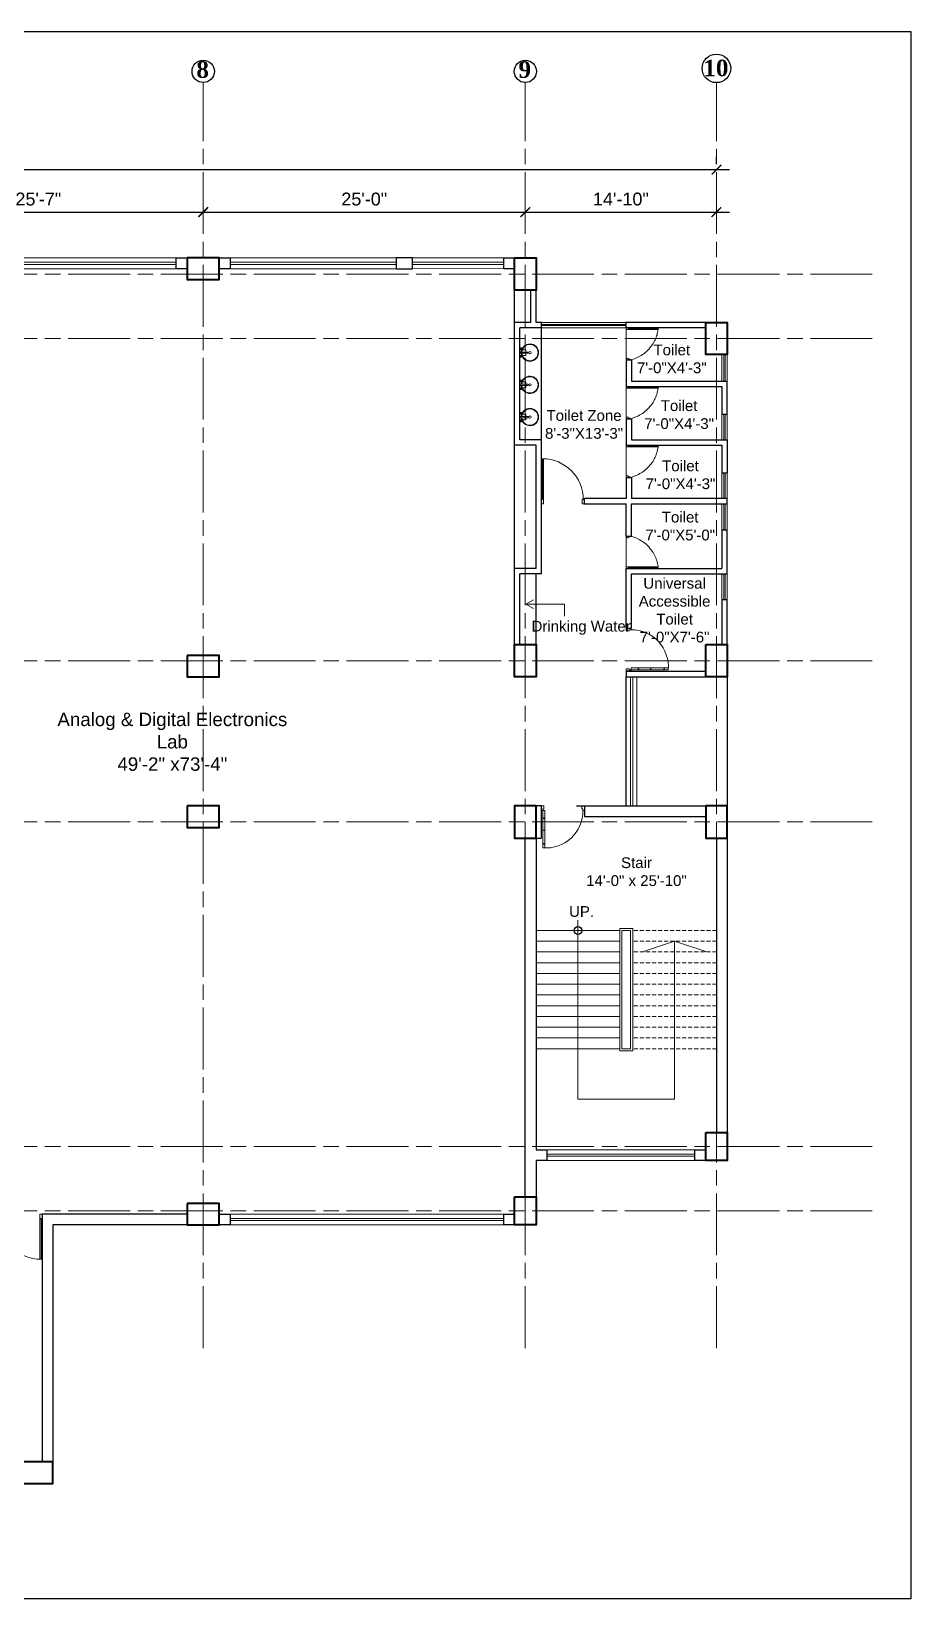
# Model space of a CAD drawing. Header units: inches. Extents: x -12 to 20935469, y -1604 to 24729220.
# Drawn here: x 20933219 to 20934038, y 24721123 to 24722582 of the extents above; entities that cross this region are included whole.
import ezdxf

# ---------------------------------------------------------------- set-up
doc = ezdxf.new("R2010")
doc.units = ezdxf.units.IN
doc.header["$LTSCALE"] = 0.03
doc.header["$MEASUREMENT"] = 0
doc.header["$PDMODE"] = 32
doc.header["$PDSIZE"] = 15
doc.linetypes.add('ACAD_ISO08W100', pattern=[36, 24, -3, 6, -3])
doc.linetypes.add('DASHED2', pattern=[0.375, 0.25, -0.125])
for name, color, linetype, lineweight in [('column', 1, 'Continuous', 40), ('Dim Line', 252, 'Continuous', 13), ('Door', 7, 'Continuous', 18), ('Gas', 21, 'Continuous', 5), ('Glass Line', 252, 'Continuous', 9), ('Grid Line', 252, 'Continuous', 18), ('Main Wall', 7, 'Continuous', 30), ('RAIL', 23, 'Continuous', 13), ('STAIR', 46, 'Continuous', 15), ('TOILET FIXTURE', 142, 'Continuous', 5), ('wind.', 150, 'Continuous', 20)]:
    doc.layers.add(name, color=color, linetype=linetype, lineweight=lineweight)
doc.layers.add('TEXT', color=7, linetype='Continuous')
doc.styles.add('2', font='swisscl.ttf')
doc.styles.add('RomanS', font='arial.ttf', dxfattribs={"height": 12})
doc.styles.get("Standard").update_dxf_attribs({"font": 'timesbd.ttf'})
doc.dimstyles.new('Aec_Arch_I', dxfattribs={"dimscale": 96, "dimtxt": 12, "dimasz": 0.09375, "dimexe": 0.125, "dimexo": 0.125, "dimgap": 0.0625, "dimtad": 1, "dimdec": 0, "dimzin": 3, "dimdsep": 46, "dimlunit": 4, "dimtxsty": 'RomanS', "dimblk1": 'ARCHTICK', "dimblk2": 'ARCHTICK', "dimsah": 1, "dimcen": 0.09375, "dimdle": 0.125, "dimadec": 0, "dimazin": 0, "dimtfac": 0.75, "dimtdec": 0, "dimtmove": 2, "dimatfit": 3, "dimldrblk": 'ARCHTICK', "dimfxl": 1, "dimfrac": 1, "dimtolj": 1, "dimtzin": 0, "dimarcsym": 0})

# ---------------------------------------------------------------- blocks, each defined once
blk = doc.blocks.new('Door_45')
at = {"layer": 'Door'}
for p, q in [((1.5, 5), (1.5, 44)), ((1.5, 40), (2.2, 40)), ((2.2, 40), (2.2, 39.5)), ((2.2, 39.5), (2.7, 39.5)), ((2.7, 39.5), (2.7, 40)), ((2.7, 40), (3.5, 40)), ((3.5, 44), (3.5, 5)), ((1.5, 25.8), (2.2, 25.8)), ((2.2, 25.8), (2.2, 25.3)), ((2.2, 25.3), (2.7, 25.3)), ((2.7, 25.8), (3.5, 25.8)), ((2.7, 25.3), (2.7, 25.8)), ((0, 0), (0, 5)), ((0, 5), (1.5, 5)), ((1.5, 12.6), (2.2, 12.6)), ((3.5, 5), (1.5, 5)), ((1.5, 5), (1.5, 3)), ((1.5, 3), (2.5, 3)), ((2.2, 12.6), (2.2, 13.1)), ((2.2, 13.1), (2.7, 13.1)), ((2.5, 3), (2.5, 0)), ((2.7, 13.1), (2.7, 12.6)), ((2.7, 12.6), (3.5, 12.6)), ((42.5, 3), (42.5, 0)), ((43.5, 3), (42.5, 3)), ((45, 5), (43.5, 5)), ((43.5, 5), (43.5, 3)), ((45, 0), (45, 5)), ((2.5, 0), (0, 0)), ((42.5, 0), (45, 0))]:
    blk.add_line(p, q, dxfattribs=at)
blk.add_arc((4.7, 5.3), 38.8, 359.6233, 94.6685, dxfattribs=at)
blk = doc.blocks.new('_ArchTick')
at = {"color": 0, "linetype": 'ByBlock', "lineweight": 35, "const_width": 0.15}
blk.add_lwpolyline([(-0.5, -0.5), (0.5, 0.5)], dxfattribs=at)
blk = doc.blocks.new('*D23')
at = {"layer": 'Defpoints', "color": 0, "transparency": 16777216}
for p in [(20832166.8, 24724578.2), (20832473.8, 24724578.2), (20832473.8, 24724578.2)]:
    blk.add_point(p, dxfattribs=at)
at = {"layer": 'Dim Line', "color": 0, "lineweight": -2, "transparency": 16777216}
for p, q in [((20832154.8, 24724578.2), (20832485.8, 24724578.2)), ((20832166.8, 24724566.2), (20832166.8, 24724566.2)), ((20832473.8, 24724566.2), (20832473.8, 24724566.2))]:
    blk.add_line(p, q, dxfattribs=at)
at = {"layer": 'Dim Line', "color": 0, "lineweight": -2, "transparency": 16777216, "xscale": 9, "yscale": 9, "zscale": 9, "rotation": 180}
blk.add_blockref('_ArchTick', (20832166.8, 24724578.2), dxfattribs=at)
at = {"layer": 'Dim Line', "color": 0, "lineweight": -2, "transparency": 16777216, "xscale": 9, "yscale": 9, "zscale": 9}
blk.add_blockref('_ArchTick', (20832473.8, 24724578.2), dxfattribs=at)
at = {"layer": 'Dim Line', "color": 0, "transparency": 16777216, "insert": (20832320.3, 24724590.3), "char_height": 12, "attachment_point": 5, "style": 'RomanS'}
blk.add_mtext('\\A1;25\'-7"', dxfattribs=at)
blk = doc.blocks.new('*D10')
at = {"layer": 'Defpoints', "color": 0, "transparency": 16777216}
for p in [(20832473.8, 24724578.2), (20832773.8, 24724578.2), (20832773.8, 24724578.2)]:
    blk.add_point(p, dxfattribs=at)
at = {"layer": 'Dim Line', "color": 0, "lineweight": -2, "transparency": 16777216}
blk.add_line((20832461.8, 24724578.2), (20832785.8, 24724578.2), dxfattribs=at)
at = {"layer": 'Dim Line', "color": 0, "lineweight": -2, "transparency": 16777216, "xscale": 9, "yscale": 9, "zscale": 9, "rotation": 180}
blk.add_blockref('_ArchTick', (20832473.8, 24724578.2), dxfattribs=at)
at = {"layer": 'Dim Line', "color": 0, "lineweight": -2, "transparency": 16777216, "xscale": 9, "yscale": 9, "zscale": 9}
blk.add_blockref('_ArchTick', (20832773.8, 24724578.2), dxfattribs=at)
at = {"layer": 'Dim Line', "color": 0, "transparency": 16777216, "insert": (20832623.8, 24724590.3), "char_height": 12, "attachment_point": 5, "style": 'RomanS'}
blk.add_mtext('\\A1;25\'-0"', dxfattribs=at)
blk = doc.blocks.new('*D11')
at = {"layer": 'Defpoints', "color": 0, "transparency": 16777216}
for p in [(20832773.8, 24724578.2), (20832951.8, 24724578.2), (20832951.8, 24724578.2)]:
    blk.add_point(p, dxfattribs=at)
at = {"layer": 'Dim Line', "color": 0, "lineweight": -2, "transparency": 16777216}
for p, q in [((20832761.8, 24724578.2), (20832963.8, 24724578.2)), ((20832951.8, 24724566.2), (20832951.8, 24724566.2))]:
    blk.add_line(p, q, dxfattribs=at)
at = {"layer": 'Dim Line', "color": 0, "lineweight": -2, "transparency": 16777216, "xscale": 9, "yscale": 9, "zscale": 9, "rotation": 180}
blk.add_blockref('_ArchTick', (20832773.8, 24724578.2), dxfattribs=at)
at = {"layer": 'Dim Line', "color": 0, "lineweight": -2, "transparency": 16777216, "xscale": 9, "yscale": 9, "zscale": 9}
blk.add_blockref('_ArchTick', (20832951.8, 24724578.2), dxfattribs=at)
at = {"layer": 'Dim Line', "color": 0, "transparency": 16777216, "insert": (20832862.8, 24724590.3), "char_height": 12, "attachment_point": 5, "style": 'RomanS'}
blk.add_mtext('\\A1;14\'-10"', dxfattribs=at)
blk = doc.blocks.new('*D13')
at = {"layer": 'Defpoints', "color": 0, "transparency": 16777216}
for p in [(20830948.3, 24724610.7), (20832951.8, 24724617.8), (20832951.8, 24724610.7)]:
    blk.add_point(p, dxfattribs=at)
at = {"layer": 'Dim Line', "color": 0, "lineweight": -2, "transparency": 16777216}
for p, q in [((20830948.3, 24724622.7), (20830948.3, 24724629.8)), ((20832951.8, 24724622.7), (20832951.8, 24724629.8)), ((20830936.3, 24724617.8), (20832963.8, 24724617.8))]:
    blk.add_line(p, q, dxfattribs=at)
at = {"layer": 'Dim Line', "color": 0, "lineweight": -2, "transparency": 16777216, "xscale": 9, "yscale": 9, "zscale": 9, "rotation": 180}
blk.add_blockref('_ArchTick', (20830948.3, 24724617.8), dxfattribs=at)
at = {"layer": 'Dim Line', "color": 0, "lineweight": -2, "transparency": 16777216, "xscale": 9, "yscale": 9, "zscale": 9}
blk.add_blockref('_ArchTick', (20832951.8, 24724617.8), dxfattribs=at)
at = {"layer": 'Dim Line', "color": 0, "transparency": 16777216, "insert": (20831950, 24724629.9), "char_height": 12, "attachment_point": 5, "style": 'RomanS'}
blk.add_mtext('\\A1;166\'-11"', dxfattribs=at)
blk = doc.blocks.new('sssss-flat-876')
at = {"layer": 'Door', "linetype": 'Continuous', "ltscale": 3}
blk.add_line((3666.5, 84027.2), (3666.5, 84055.7), dxfattribs=at)
at = {"layer": 'Door', "linetype": 'Continuous', "ltscale": 3, "extrusion": (-7.21527e-09, -3.35624e-18, 1), "elevation": 0}
for points in [[(3666.5, 84057.2), (3666.5, 84055.7), (3668.4, 84055.7), (3668.4, 84056.5), (3670.2, 84056.5), (3670.2, 84057.2)], [(3668.4, 84055.7), (3696.2, 84055.7), (3696.2, 84056.5), (3668.4, 84056.5)]]:
    blk.add_lwpolyline(points, close=True, dxfattribs=at)
at = {"layer": 'Door', "linetype": 'Continuous', "ltscale": 3, "flags": 128}
blk.add_lwpolyline([(3670.2, 84027.2, 0.04096), (3675.5, 84028.9, 0.082496), (3684.9, 84034.8, 0.052187), (3689.7, 84040, 0.043988), (3692.9, 84045, 0.036571), (3694.8, 84049.6, 0.034751), (3695.9, 84054.2, 0.011435), (3696.2, 84055.7)], format="xyb", dxfattribs=at)
at = {"layer": 'Door', "linetype": 'Continuous', "ltscale": 3}
blk.add_lwpolyline([(3666.5, 84027.2), (3666.5, 84028.7), (3668.4, 84028.7), (3668.4, 84027.9), (3670.2, 84027.9), (3670.2, 84027.2)], close=True, dxfattribs=at)
blk = doc.blocks.new('7-flat-72')
at = {"layer": 'Glass Line', "color": 8, "ltscale": 20}
for p, q in [((-64478.7, 376960.5), (-64480.3, 376960.5)), ((-64480.3, 376959.5), (-64480.3, 376960.5)), ((-64480.3, 376959.5), (-64480.3, 376960.5)), ((-64478.7, 376959.5), (-64480.3, 376959.5)), ((-64480.3, 376959.1), (-64480.3, 376959.4)), ((-64478.7, 376959.4), (-64480.3, 376959.4)), ((-64478.7, 376959.1), (-64480.3, 376959.1)), ((-64480.2, 376959.4), (-64480.2, 376959.5)), ((-64480.1, 376959.5), (-64480.1, 376960.5)), ((-64479.9, 376959.5), (-64479.9, 376960.5)), ((-64479.5, 376959.5), (-64479.5, 376960.5)), ((-64479.1, 376959.5), (-64479.1, 376960.5)), ((-64478.9, 376959.5), (-64478.9, 376960.5)), ((-64478.9, 376959.4), (-64478.9, 376959.5)), ((-64478.8, 376959.5), (-64478.8, 376960.5)), ((-64478.7, 376959.5), (-64478.7, 376960.5)), ((-64478.7, 376959.1), (-64478.7, 376959.4)), ((-64475.1, 376959.4), (-64476.9, 376959.4)), ((-64476.9, 376959.1), (-64476.9, 376959.4)), ((-64475.1, 376959.1), (-64476.9, 376959.1)), ((-64476.6, 376959.4), (-64476.6, 376966.6)), ((-64475.5, 376966.6), (-64476.6, 376966.6)), ((-64475.5, 376959.4), (-64475.5, 376966.6)), ((-64475.1, 376959.1), (-64475.1, 376959.4)), ((-64473.3, 376960.5), (-64471.7, 376960.5)), ((-64473.3, 376959.5), (-64473.3, 376960.5)), ((-64473.3, 376959.5), (-64473.3, 376960.5)), ((-64473.3, 376959.5), (-64471.7, 376959.5)), ((-64473.3, 376959.1), (-64473.3, 376959.4)), ((-64473.3, 376959.4), (-64471.7, 376959.4)), ((-64473.3, 376959.1), (-64471.7, 376959.1)), ((-64473.1, 376959.5), (-64473.1, 376960.5)), ((-64473.1, 376959.4), (-64473.1, 376959.5)), ((-64472.9, 376959.5), (-64472.9, 376960.5)), ((-64472.5, 376959.5), (-64472.5, 376960.5)), ((-64472.1, 376959.5), (-64472.1, 376960.5)), ((-64471.9, 376959.5), (-64471.9, 376960.5)), ((-64471.9, 376959.4), (-64471.9, 376959.5)), ((-64471.8, 376959.5), (-64471.8, 376960.5)), ((-64471.7, 376959.5), (-64471.7, 376960.5)), ((-64471.7, 376959.1), (-64471.7, 376959.4))]:
    blk.add_line(p, q, dxfattribs=at)
blk.add_circle((-64476, 376968.4, 0), 1.08, dxfattribs=at)
for radius, start, end in [(8.1, 273.8334, 266.1883), (7.55, 274.115, 265.9068)]:
    blk.add_arc((-64476, 376968.4, 0), radius, start, end, dxfattribs=at)
blk = doc.blocks.new('SFSFSFS-flat-72')
at = {"layer": 'TOILET FIXTURE', "ltscale": 0.2}
blk.add_lwpolyline([(-3918.5, -3608.1), (-3918.5, -3602.7), (-3923.9, -3602.7), (-3923.9, -3608.1)], close=True, dxfattribs=at)
at = {"layer": 'TOILET FIXTURE', "ltscale": 20}
blk.add_blockref('7-flat-72', (60554.8, -380567.2), dxfattribs=at)
blk = doc.blocks.new('$D40')
at = {"layer": 'Door'}
for p, q in [((1, 4), (1, 42)), ((2, 0), (2, 42)), ((1, 5), (0, 5)), ((2, 0), (0, 0)), ((2, 4), (1, 4)), ((39, 4), (38, 4)), ((38, 4), (38, 0)), ((40, 0), (38, 0)), ((40, 5), (39, 5)), ((39, 5), (39, 4))]:
    blk.add_line(p, q, dxfattribs=at)
blk.add_arc((1, 4), 38, 0, 90, dxfattribs=at)
blk = doc.blocks.new('fff')
at = {"layer": 'Grid Line', "color": 252, "linetype": 'ACAD_ISO08W100', "lineweight": 9, "ltscale": 80, "true_color": 0x939598}
for p, q in [((20832473.8, 24723521.1), (20832473.8, 24724698.8)), ((20832773.8, 24723521.1), (20832773.8, 24724698.8)), ((20832951.8, 24723521.1), (20832951.8, 24724698.8)), ((20833096.9, 24724520.6), (20830726.1, 24724520.6)), ((20833096.9, 24724460.6), (20830726.1, 24724460.6)), ((20833096.9, 24724160.7), (20830726.1, 24724160.7)), ((20833096.9, 24724010.7), (20830726.1, 24724010.7)), ((20833096.9, 24723708.7), (20830726.1, 24723708.7)), ((20833096.9, 24723648.8), (20830726.1, 24723648.8))]:
    blk.add_line(p, q, dxfattribs=at)
at = {"layer": 'Dim Line'}
for base, p1, p2, picture, middle in [((20832951.7523, 24724617.8128), (20830948.3088, 24724610.7482), (20832951.7523, 24724610.7482), '*D13', (20831950.0306, 24724629.9397)), ((20832473.8, 24724578.2), (20832166.8, 24724578.2), (20832473.8, 24724578.2), '*D23', (20832320.3, 24724590.3)), ((20832773.8, 24724578.2), (20832473.8, 24724578.2), (20832773.8, 24724578.2), '*D10', (20832623.8, 24724590.3)), ((20832951.8, 24724578.2), (20832773.8, 24724578.2), (20832951.8, 24724578.2), '*D11', (20832862.8, 24724590.3))]:
    dim = blk.add_linear_dim(base=base, p1=p1, p2=p2, dimstyle='Aec_Arch_I', dxfattribs=at)
    dim.commit()
    dim.dimension.update_dxf_attribs({"geometry": picture, "text_midpoint": middle})

msp = doc.modelspace()

# ---------------------------------------------------------------- linework, layer by layer
for p, q in [((20933668.8, 24722310.9), (20933668.8, 24722340.9)), ((20933693.8, 24722201.6), (20933693.8, 24722305.9)), ((20933668.8, 24722082), (20933668.8, 24722196.6)), ((20933688.8, 24722011), (20933688.8, 24722077)), ((20933777.8, 24721986.2), (20933772.8, 24721986.2)), ((20933772.8, 24721861), (20933772.8, 24721981.2)), ((20933726.6, 24721861), (20933828.8, 24721861))]:
    msp.add_line(p, q)
msp.add_lwpolyline([(20933866.8, 24721981), (20933866.8, 24721861)])
msp.add_circle((20933727.8, 24721745), 3.61)
at = {"layer": 'column', "lineweight": 40, "ltscale": 20}
for points in [[(20933363.8, 24722370.9), (20933363.8, 24722350.9), (20933393.8, 24722350.9), (20933393.8, 24722370.9)], [(20933668.8, 24722370.9), (20933688.8, 24722370.9), (20933688.8, 24722340.9), (20933668.8, 24722340.9)], [(20933846.8, 24722310.9), (20933866.8, 24722310.9), (20933866.8, 24722280.9), (20933846.8, 24722280.9)], [(20933363.8, 24722001), (20933363.8, 24721981), (20933393.8, 24721981), (20933393.8, 24722001)], [(20933668.8, 24722011), (20933688.8, 24722011), (20933688.8, 24721981), (20933668.8, 24721981)], [(20933846.8, 24722011), (20933866.8, 24722011), (20933866.8, 24721981), (20933846.8, 24721981)], [(20933363.8, 24721861), (20933363.8, 24721841), (20933393.8, 24721841), (20933393.8, 24721861)], [(20933688.8, 24721861), (20933668.8, 24721861), (20933668.8, 24721831), (20933688.8, 24721831)], [(20933866.8, 24721861), (20933846.8, 24721861), (20933846.8, 24721831), (20933866.8, 24721831)], [(20933846.8, 24721557), (20933866.8, 24721557), (20933866.8, 24721531), (20933846.8, 24721531)], [(20933363.8, 24721491), (20933363.8, 24721471), (20933393.8, 24721471), (20933393.8, 24721491)], [(20933668.8, 24721497), (20933688.8, 24721497), (20933688.8, 24721471), (20933668.8, 24721471)], [(20933208.8, 24721250.5), (20933208.8, 24721230.5), (20933238.8, 24721230.5), (20933238.8, 24721250.5)]]:
    msp.add_lwpolyline(points, close=True, dxfattribs=at)
at = {"layer": 'Defpoints'}
msp.add_lwpolyline([(20931598.8, 24722581.7), (20934037.7, 24722581.7), (20934037.7, 24721123.2), (20931598.8, 24721123.2)], close=True, dxfattribs=at)
at = {"layer": 'Gas', "color": 0, "lineweight": 5}
for points in [[(20933766.8, 24721747), (20933778.8, 24721747), (20933778.8, 24721633), (20933766.8, 24721633)], [(20933768.8, 24721745), (20933776.8, 24721745), (20933776.8, 24721635), (20933768.8, 24721635)]]:
    msp.add_lwpolyline(points, close=True, dxfattribs=at)
at = {"layer": 'Main Wall', "lineweight": 30}
msp.add_line((20933403.8, 24722370.9), (20933403.8, 24722360.9), dxfattribs=at)
at = {"layer": 'Main Wall'}
for p, q in [((20933558.8, 24722360.9), (20933558.8, 24722370.9)), ((20933573.8, 24722370.9), (20933558.8, 24722370.9)), ((20933573.8, 24722360.9), (20933573.8, 24722370.9)), ((20933558.8, 24722360.9), (20933573.8, 24722360.9)), ((20933683.8, 24722310.9), (20933683.8, 24722340.9)), ((20933688.8, 24722310.9), (20933688.8, 24722340.9)), ((20933668.8, 24722196.6), (20933668.8, 24722310.9)), ((20933683.8, 24722310.9), (20933668.8, 24722310.9)), ((20933693.8, 24722310.9), (20933688.8, 24722310.9)), ((20933693.8, 24722305.9), (20933693.8, 24722310.9)), ((20933846.8, 24722310.9), (20933772.8, 24722310.9)), ((20933772.8, 24722305.9), (20933772.8, 24722310.9)), ((20933673.8, 24722201.6), (20933673.8, 24722305.9)), ((20933693.8, 24722305.9), (20933673.8, 24722305.9)), ((20933846.8, 24722305.9), (20933772.8, 24722305.9)), ((20933777.8, 24722275.9), (20933772.8, 24722275.9)), ((20933772.8, 24722251.2), (20933861.8, 24722251.2)), ((20933866.8, 24722225.6), (20933866.8, 24722256.2)), ((20933772.8, 24722221.2), (20933777.8, 24722221.2)), ((20933861.8, 24722225.6), (20933866.8, 24722225.6)), ((20933688.8, 24722196.6), (20933668.8, 24722196.6)), ((20933693.8, 24722201.6), (20933673.8, 24722201.6)), ((20933688.8, 24722082), (20933688.8, 24722196.6)), ((20933693.8, 24722147), (20933693.8, 24722201.6)), ((20933772.8, 24722196.6), (20933861.8, 24722196.6)), ((20933772.8, 24722166.6), (20933777.8, 24722166.6)), ((20933861.8, 24722171), (20933866.8, 24722171)), ((20933693.8, 24722077), (20933693.8, 24722147)), ((20933733.8, 24722142), (20933733.8, 24722147)), ((20933733.8, 24722142), (20933772.8, 24722142)), ((20933772.8, 24722112), (20933772.8, 24722142)), ((20933777.8, 24722112), (20933777.8, 24722142)), ((20933861.8, 24722118), (20933866.8, 24722118)), ((20933866.8, 24722077), (20933866.8, 24722118)), ((20933772.8, 24722112), (20933777.8, 24722112)), ((20933668.8, 24722011), (20933668.8, 24722082)), ((20933688.8, 24722082), (20933668.8, 24722082)), ((20933673.8, 24722011), (20933673.8, 24722077)), ((20933693.8, 24722077), (20933673.8, 24722077)), ((20933772.8, 24722026.2), (20933772.8, 24722082)), ((20933772.8, 24722082), (20933861.8, 24722082)), ((20933777.8, 24722026.2), (20933777.8, 24722077)), ((20933777.8, 24722077), (20933866.8, 24722077)), ((20933861.8, 24722053), (20933861.8, 24722011)), ((20933861.8, 24722053), (20933866.8, 24722053)), ((20933866.8, 24722011), (20933866.8, 24722053)), ((20933772.8, 24722026.2), (20933777.8, 24722026.2)), ((20933772.8, 24721986.2), (20933846.8, 24721986.2)), ((20933772.8, 24721986.2), (20933772.8, 24721981.1)), ((20933772.8, 24721981.1), (20933846.8, 24721981.1)), ((20933678.8, 24721861), (20933688.8, 24721861)), ((20933693.8, 24721861), (20933688.8, 24721861)), ((20933693.8, 24721831), (20933693.8, 24721861)), ((20933733.8, 24721861), (20933846.8, 24721861)), ((20933733.8, 24721861), (20933733.8, 24721851)), ((20933733.8, 24721851), (20933846.8, 24721851)), ((20933678.8, 24721497), (20933678.8, 24721831)), ((20933688.8, 24721831), (20933693.8, 24721831)), ((20933856.8, 24721831), (20933856.8, 24721557)), ((20933866.8, 24721831), (20933866.8, 24721557)), ((20933363.8, 24721481), (20933228.8, 24721481)), ((20933228.8, 24721481), (20933228.8, 24721250.5)), ((20933363.8, 24721471), (20933238.8, 24721471)), ((20933238.8, 24721471), (20933238.8, 24721250.5))]:
    msp.add_line(p, q, dxfattribs=at)
at = {"layer": 'Main Wall', "lineweight": 30}
for points in [[(20933353.8, 24722370.9), (20933363.8, 24722370.9), (20933363.8, 24722360.9), (20933353.8, 24722360.9)], [(20933393.8, 24722370.9), (20933403.8, 24722370.9), (20933403.8, 24722360.9), (20933393.8, 24722360.9)], [(20933658.8, 24722370.9), (20933668.8, 24722370.9), (20933668.8, 24722360.9), (20933658.8, 24722360.9)], [(20933393.8, 24721481), (20933403.8, 24721481), (20933403.8, 24721471), (20933393.8, 24721471)], [(20933658.8, 24721481), (20933668.8, 24721481), (20933668.8, 24721471), (20933658.8, 24721471)]]:
    msp.add_lwpolyline(points, close=True, dxfattribs=at)
at = {"layer": 'Main Wall'}
for points in [[(20933772.8, 24722275.9), (20933772.8, 24722251.2)], [(20933777.8, 24722275.9), (20933777.8, 24722256.2), (20933866.8, 24722256.2)], [(20933861.8, 24722251.2), (20933861.8, 24722225.6)], [(20933772.8, 24722221.2), (20933772.8, 24722196.6)], [(20933777.8, 24722221.2), (20933777.8, 24722201.6), (20933866.8, 24722201.6), (20933866.8, 24722171)], [(20933861.8, 24722196.6), (20933861.8, 24722171)], [(20933772.8, 24722166.6), (20933772.8, 24722147)], [(20933777.8, 24722166.6), (20933777.8, 24722147)], [(20933772.8, 24722147), (20933733.8, 24722147)], [(20933777.8, 24722142), (20933866.8, 24722142), (20933866.8, 24722147), (20933777.8, 24722147)], [(20933861.8, 24722118), (20933861.8, 24722082)], [(20933688.8, 24721831), (20933688.8, 24721541), (20933698.8, 24721541), (20933698.8, 24721531), (20933688.8, 24721531), (20933688.8, 24721497)]]:
    msp.add_lwpolyline(points, dxfattribs=at)
msp.add_lwpolyline([(20933836.8, 24721541), (20933846.8, 24721541), (20933846.8, 24721531), (20933836.8, 24721531)], close=True, dxfattribs=at)
at = {"layer": 'RAIL', "lineweight": 9}
for p, q in [((20933727.8, 24721754.7), (20933727.8, 24721588)), ((20933688.8, 24721725), (20933766.8, 24721725)), ((20933787.8, 24721725), (20933817.8, 24721735)), ((20933817.8, 24721588), (20933817.8, 24721735)), ((20933817.8, 24721735), (20933847.8, 24721725)), ((20933727.8, 24721588), (20933817.8, 24721588))]:
    msp.add_line(p, q, dxfattribs=at)
at = {"layer": 'STAIR', "color": 253, "lineweight": 5}
for p, q in [((20933679.2, 24722048.7), (20933686.5, 24722052.7)), ((20933679.2, 24722048.7), (20933715.4, 24722048.7)), ((20933679.2, 24722048.7), (20933686.5, 24722044.7)), ((20933715.4, 24722048.7), (20933715.4, 24722037.5))]:
    msp.add_line(p, q, dxfattribs=at)
at = {"layer": 'STAIR', "color": 32, "lineweight": 5}
for p, q in [((20933766.8, 24721745), (20933688.8, 24721745)), ((20933766.8, 24721735), (20933688.8, 24721735)), ((20933748.8, 24721725), (20933688.8, 24721725)), ((20933766.8, 24721715), (20933688.8, 24721715)), ((20933766.8, 24721705), (20933688.8, 24721705)), ((20933766.8, 24721695), (20933688.8, 24721695)), ((20933766.8, 24721685), (20933688.8, 24721685)), ((20933766.8, 24721675), (20933688.8, 24721675)), ((20933766.8, 24721665), (20933688.8, 24721665)), ((20933766.8, 24721655), (20933688.8, 24721655)), ((20933766.8, 24721645), (20933688.8, 24721645)), ((20933766.8, 24721635), (20933688.8, 24721635))]:
    msp.add_line(p, q, dxfattribs=at)
at = {"layer": 'STAIR', "color": 32, "linetype": 'DASHED2', "lineweight": 5, "ltscale": 500}
for p, q in [((20933856.8, 24721745), (20933778.8, 24721745)), ((20933856.8, 24721735), (20933778.8, 24721735)), ((20933856.8, 24721725), (20933778.8, 24721725)), ((20933856.8, 24721715), (20933778.8, 24721715)), ((20933856.8, 24721705), (20933778.8, 24721705)), ((20933856.8, 24721695), (20933778.8, 24721695)), ((20933856.8, 24721685), (20933778.8, 24721685)), ((20933856.8, 24721675), (20933778.8, 24721675)), ((20933856.8, 24721665), (20933778.8, 24721665)), ((20933856.8, 24721655), (20933778.8, 24721655)), ((20933856.8, 24721645), (20933778.8, 24721645)), ((20933856.8, 24721635), (20933778.8, 24721635))]:
    msp.add_line(p, q, dxfattribs=at)
at = {"layer": 'TEXT'}
for centre, radius in [((20933378.8, 24722544.5), 10.4), ((20933678.8, 24722544.5), 10.4), ((20933856.8, 24722547.3), 13.3)]:
    msp.add_circle(centre, radius, dxfattribs=at)
at = {"layer": 'wind.', "lineweight": 5}
for p, q in [((20933078.8, 24722370.9), (20933353.8, 24722370.9)), ((20933078.8, 24722366.9), (20933353.8, 24722366.9)), ((20933078.8, 24722364.9), (20933353.8, 24722364.9)), ((20933403.8, 24722370.9), (20933558.8, 24722370.9)), ((20933403.8, 24722366.9), (20933558.8, 24722366.9)), ((20933403.8, 24722364.9), (20933558.8, 24722364.9)), ((20933573.8, 24722370.9), (20933658.8, 24722370.9)), ((20933573.8, 24722366.9), (20933658.8, 24722366.9)), ((20933573.8, 24722364.9), (20933658.8, 24722364.9)), ((20933078.8, 24722360.9), (20933353.8, 24722360.9)), ((20933403.8, 24722360.9), (20933558.8, 24722360.9)), ((20933573.8, 24722360.9), (20933658.8, 24722361)), ((20933772.8, 24722310.9), (20933693.8, 24722310.9)), ((20933772.8, 24722308.9), (20933693.8, 24722308.9)), ((20933772.8, 24722307.9), (20933693.8, 24722307.9)), ((20933772.8, 24722305.9), (20933693.8, 24722305.9)), ((20933861.8, 24722256.2), (20933861.8, 24722280.9)), ((20933863.8, 24722256.2), (20933863.8, 24722280.9)), ((20933864.8, 24722256.2), (20933864.8, 24722280.9)), ((20933866.8, 24722256.2), (20933866.8, 24722280.9)), ((20933861.8, 24722201.6), (20933861.8, 24722225.6)), ((20933863.8, 24722201.6), (20933863.8, 24722225.6)), ((20933864.8, 24722201.6), (20933864.8, 24722225.6)), ((20933866.8, 24722201.6), (20933866.8, 24722225.6)), ((20933861.8, 24722147), (20933861.8, 24722171)), ((20933863.8, 24722147), (20933863.8, 24722171)), ((20933864.8, 24722147), (20933864.8, 24722171)), ((20933866.8, 24722147), (20933866.8, 24722171)), ((20933861.8, 24722118), (20933861.8, 24722142)), ((20933863.8, 24722118), (20933863.8, 24722142)), ((20933864.8, 24722118), (20933864.8, 24722142)), ((20933866.8, 24722118), (20933866.8, 24722142)), ((20933861.8, 24722053), (20933861.8, 24722077)), ((20933863.8, 24722053), (20933863.8, 24722077)), ((20933864.8, 24722053), (20933864.8, 24722077)), ((20933866.8, 24722053), (20933866.8, 24722077)), ((20933776.8, 24721861), (20933776.8, 24721981.2)), ((20933778.8, 24721861), (20933778.8, 24721981.2)), ((20933782.8, 24721861), (20933782.8, 24721981.2)), ((20933836.8, 24721541), (20933698.8, 24721541)), ((20933836.8, 24721537), (20933698.8, 24721537)), ((20933836.8, 24721535), (20933698.8, 24721535)), ((20933836.8, 24721531), (20933698.8, 24721531)), ((20933658.8, 24721481), (20933403.8, 24721481)), ((20933658.8, 24721477), (20933403.8, 24721477)), ((20933658.8, 24721475), (20933403.8, 24721475)), ((20933658.8, 24721471), (20933403.8, 24721471))]:
    msp.add_line(p, q, dxfattribs=at)
at = {"layer": 'wind.'}
msp.add_line((20933688.8, 24721537), (20933688.8, 24721537), dxfattribs=at)
msp.add_line((20933688.8, 24721537), (20933688.8, 24721537), dxfattribs=at)

# ---------------------------------------------------------------- block references
msp.add_blockref('fff', (100905, -2164.7))
at = {"layer": 'Door', "ltscale": 20}
for p in [(20930106.3, 24638248.7), (20930106.3, 24638194), (20930106.3, 24638139.4)]:
    msp.add_blockref('sssss-flat-876', p, dxfattribs=at)
at = {"layer": 'Door'}
msp.add_blockref('$D40', (20933693.8, 24722142), dxfattribs=at)
at = {"layer": 'Door', "ltscale": 20, "xscale": -1, "rotation": 180}
msp.add_blockref('sssss-flat-876', (20930106.3, 24806139.2), dxfattribs=at)
at = {"layer": 'Door', "color": 250, "ltscale": 20, "xscale": -0.8888888888759539, "yscale": 0.8888888888759539, "zscale": 0.8888888888759539}
for p, rotation in [((20933772.8, 24721986.2), 270), ((20933693.8, 24721861), 180)]:
    msp.add_blockref('Door_45', p, dxfattribs=dict(at, rotation=rotation))
at = {"layer": 'Door', "rotation": 180}
msp.add_blockref('$D40', (20933228.8, 24721481), dxfattribs=at)
at = {"layer": 'TOILET FIXTURE', "ltscale": 20, "xscale": -1, "rotation": 270}
for p in [(20937281.9, 24726204), (20937281.9, 24726174), (20937281.9, 24726144)]:
    msp.add_blockref('SFSFSFS-flat-72', p, dxfattribs=at)

# ---------------------------------------------------------------- texts
at = {"layer": 'TEXT', "char_height": 15.44, "width": 227.458, "attachment_point": 8, "rotation": 0}
for s, insert in [('\\A1;10', (20933856.3, 24722539.7)), ('\\A1;8', (20933378.3, 24722538.2)), ('\\A1;9', (20933678.3, 24722538.2))]:
    msp.add_mtext(s, dxfattribs=dict(at, insert=insert))
at = {"layer": 'TEXT', "color": 30, "lineweight": 5, "ltscale": 20, "attachment_point": 2, "style": '2'}
for s, width, gutter_width, insert, char_height in [('{\\fArial|b0|i0|c0|p34;\\C0;Toilet \\P7\'-0"X4\'-3"}', 104.76, 0.5, (20933815.2, 24722290.3), 10), ('{\\fArial|b0|i0|c0|p34;\\C0;Toilet \\P7\'-0"X4\'-3"}', 104.76, 0.5, (20933822, 24722238.4), 10), ('{\\fArial|b0|i0|c0|p34;\\C0;Toilet Zone\\P8\'-3"X13\'-3"}', 104.76, 0.5, (20933733.5, 24722229.3), 10), ('{\\fArial|b0|i0|c0|p34;\\C0;Toilet \\P7\'-0"X4\'-3"}', 104.76, 0.5, (20933823.3, 24722182.4), 10), ('{\\fArial|b0|i0|c0|p34;\\C0;Toilet \\P7\'-0"X5\'-0"}', 104.76, 0.5, (20933823, 24722134.7), 10), ('{\\fArial|b0|i0|c0|p34;\\C0;Universal Accessible Toilet\\P7\'-0"X7\'-6"}', 88.036, 0.35, (20933817.8, 24722073.1), 10), ('\\pxsm1;{\\fArial|b0|i0|c0|p34;\\C0;Drinking Water }', 88.563, 0.282, (20933730.8, 24722033.2), 10), ('\\pxsm1;{\\fArial|b0|i0|c0|p34;\\C0;Analog & Digital Electronics\\PLab\\P49\'-2" x73\'-4" }', 259.192, 0.75, (20933350.1, 24721947.7), 12.476), ('\\pxsm1;{\\fArial|b0|i0|c0|p34;\\C0;Stair\\P14\'-0" x 25\'-10"  }', 114.807, 0.282, (20933782.3, 24721813.1), 10), ('{\\fArial|b0|i0|c0|p34;\\C0;UP.}', 104.76, 0.5, (20933731.2, 24721767.7), 10)]:
    msp.add_mtext_dynamic_manual_height_columns(s, width=width, gutter_width=gutter_width, heights=[0], dxfattribs=dict(at, insert=insert, char_height=char_height))

doc.saveas('drawing.dxf')
